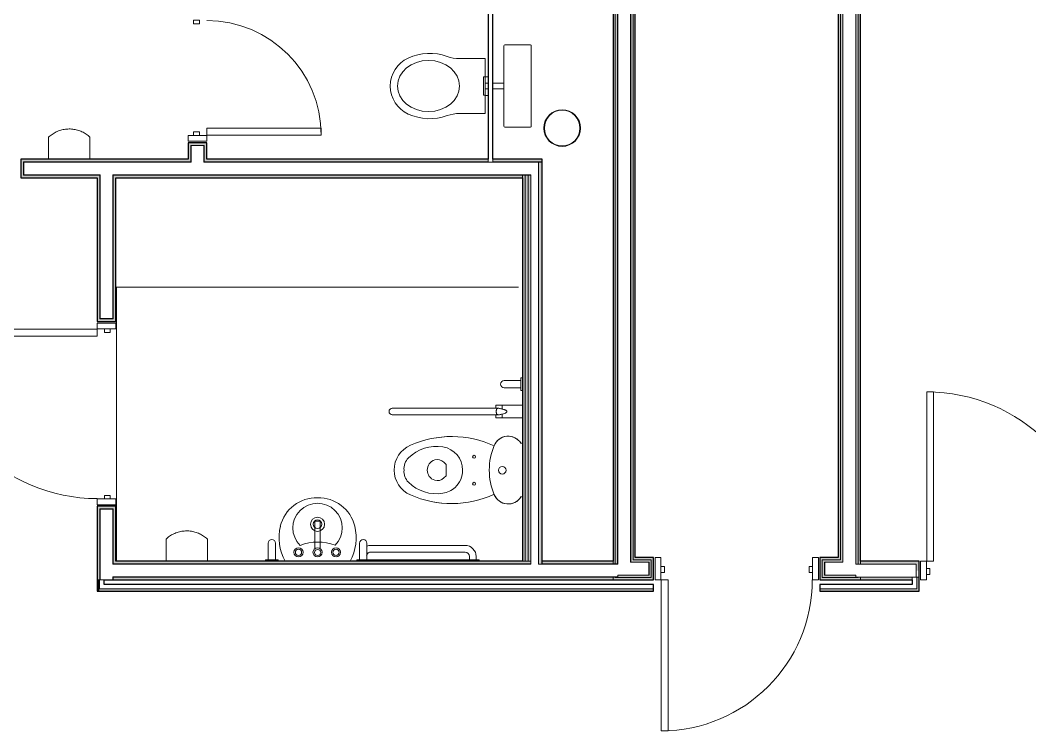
# Model space of a CAD drawing. Header units: millimetres. Extents: x 155920 to 295199, y -4084 to 97293.
# Drawn here: x 178886 to 184409, y 27581 to 31467 of the extents above; entities that cross this region are included whole.
import ezdxf

# ---------------------------------------------------------------- set-up
doc = ezdxf.new("R2010")
doc.units = ezdxf.units.MM
doc.header["$MEASUREMENT"] = 0
for name, color, linetype, lineweight in [('A-DETL-GENF', 7, 'CONTINUOUS', 9), ('A-DOOR', 4, 'CONTINUOUS', 9), ('A-DOOR-FRAM', 4, 'CONTINUOUS', 18), ('A-WALL', 7, 'CONTINUOUS', 9), ('A-WALL-PATT', 7, 'CONTINUOUS', 25), ('E-ELEC-FIXT', 91, 'CONTINUOUS', 9), ('I-WALL', 7, 'CONTINUOUS', 9), ('P-SANR-FIXT', 7, 'CONTINUOUS', 9)]:
    doc.layers.add(name, color=color, linetype=linetype, lineweight=lineweight)

msp = doc.modelspace()

# ---------------------------------------------------------------- hatches: boundary and pattern name
at = {"layer": 'A-WALL-PATT', "lineweight": 9}
h = msp.add_hatch(color=256, dxfattribs=at)
h.paths.add_polyline_path([(183360.8, 28516.8), (183373.3, 28516.8), (183373.3, 33022.8), (183421.8, 33022.8), (183421.8, 33035.3), (183360.8, 33035.3), (183360.8, 28529.3)], flags=0)
h.paths.add_polyline_path([(183360.8, 33945.3), (183421.8, 33945.3), (183421.8, 33957.8), (183373.3, 33957.8), (183373.3, 34245.3), (183360.8, 34245.3)], flags=0)
at = {"layer": 'A-WALL-PATT', "lineweight": 5}
h = msp.add_hatch(color=256, dxfattribs=at)
h.paths.add_polyline_path([(183385.8, 28504.3), (183385.8, 33010.3), (183421.8, 33010.3), (183421.8, 33022.8), (183373.3, 33022.8), (183373.3, 28504.3)], flags=0)
h.paths.add_polyline_path([(183373.3, 33957.8), (183421.8, 33957.8), (183421.8, 33970.3), (183385.8, 33970.3), (183385.8, 34245.3), (183373.3, 34245.3)], flags=0)
h = msp.add_hatch(color=256, dxfattribs=at)
h.paths.add_polyline_path([(183457.8, 28493.3), (183470.3, 28493.3), (183470.3, 33022.8), (183421.8, 33022.8), (183421.8, 33010.3), (183457.8, 33010.3), (183457.8, 28598.8)], flags=0)
h.paths.add_polyline_path([(183470.3, 33957.8), (183470.3, 34245.3), (183457.8, 34245.3), (183457.8, 33970.3), (183421.8, 33970.3), (183421.8, 33957.8)], flags=0)
h = msp.add_hatch(color=256, dxfattribs=at)
h.paths.add_polyline_path([(183470.3, 28407.3), (183482.8, 28407.3), (183482.8, 28421.3), (183470.3, 28421.3), (183470.3, 28419.8)], flags=0)
h.paths.add_polyline_path([(183482.8, 28493.3), (183482.8, 33035.3), (183421.8, 33035.3), (183421.8, 33022.8), (183470.3, 33022.8), (183470.3, 28493.3)], flags=0)
h.paths.add_polyline_path([(183421.8, 33945.3), (183482.8, 33945.3), (183482.8, 34245.3), (183470.3, 34245.3), (183470.3, 33957.8), (183421.8, 33957.8)], flags=0)
at = {"layer": 'A-WALL-PATT', "lineweight": 9}
h = msp.add_hatch(color=256, dxfattribs=at)
h.paths.add_polyline_path([(182141.3, 28407.3), (182141.3, 28422.3), (182128.8, 28422.3), (182128.8, 28407.3)], flags=0)
h.paths.add_polyline_path([(182141.3, 28494.3), (182141.3, 33832.9), (182128.8, 33832.9), (182128.8, 28494.3)], flags=0)
at = {"layer": 'A-WALL-PATT', "lineweight": 5}
h = msp.add_hatch(color=256, dxfattribs=at)
h.paths.add_polyline_path([(182141.3, 28419.8), (182153.8, 28419.8), (182153.8, 28422.3), (182141.3, 28422.3)], flags=0)
h.paths.add_polyline_path([(182153.8, 28494.3), (182153.8, 33832.9), (182141.3, 33832.9), (182141.3, 28494.3)], flags=0)
for points in [[(182238.3, 28504.3), (182238.3, 33832.9), (182225.8, 33832.9), (182225.8, 28504.3)], [(182250.8, 28516.8), (182250.8, 33832.9), (182238.3, 33832.9), (182238.3, 28516.8)], [(181740.1, 28493.3), (181740.1, 30691.3), (181721.1, 30691.3), (181721.1, 28493.3)], [(181649.1, 28509.3), (181664.1, 28509.3), (181664.1, 30620.3), (181649.1, 30620.3), (181649.1, 28598.8)], [(181664.1, 28509.3), (181679.1, 28509.3), (181679.1, 30620.3), (181664.1, 30620.3), (181664.1, 28598.8)]]:
    msp.add_hatch(color=256, dxfattribs=at).paths.add_polyline_path(points, flags=0)
at = {"layer": 'A-WALL-PATT', "lineweight": 9}
h = msp.add_hatch(color=256, dxfattribs=at)
h.paths.add_polyline_path([(179804.8, 30707.3), (179819.8, 30707.3), (179819.8, 30782.3), (179855.8, 30782.3), (179855.8, 30797.3), (179804.8, 30797.3)], flags=0)
h.paths.add_polyline_path([(179855.8, 31507.3), (179855.8, 31522.3), (179819.8, 31522.3), (179819.8, 31684.3), (179855.8, 31684.3), (179855.8, 31699.3), (179804.8, 31699.3), (179804.8, 31507.3)], flags=0)
h.paths.add_polyline_path([(179855.8, 32409.3), (179855.8, 32424.3), (179819.8, 32424.3), (179819.8, 32586.3), (179855.8, 32586.3), (179855.8, 32601.3), (179804.8, 32601.3), (179804.8, 32409.3)], flags=0)
h.paths.add_polyline_path([(179855.8, 33311.3), (179855.8, 33326.3), (179819.8, 33326.3), (179819.8, 33420.3), (179855.8, 33420.3), (179855.8, 33435.3), (179804.8, 33435.3), (179804.8, 33311.3)], flags=0)
at = {"layer": 'A-WALL-PATT', "lineweight": 5}
h = msp.add_hatch(color=256, dxfattribs=at)
h.paths.add_polyline_path([(179906.8, 30707.3), (179906.8, 30797.3), (179855.8, 30797.3), (179855.8, 30782.3), (179891.8, 30782.3), (179891.8, 30707.3)], flags=0)
h.paths.add_polyline_path([(179906.8, 31507.3), (179906.8, 31522.3), (179855.8, 31522.3), (179855.8, 31507.3)], flags=0)
h.paths.add_polyline_path([(179906.8, 31594.3), (179906.8, 31699.3), (179855.8, 31699.3), (179855.8, 31684.3), (179891.8, 31683.4), (179891.8, 31594.3)], flags=0)
h.paths.add_polyline_path([(179906.8, 32409.3), (179906.8, 32424.3), (179855.8, 32424.3), (179855.8, 32409.3)], flags=0)
h.paths.add_polyline_path([(179906.8, 32496.3), (179906.8, 32601.3), (179855.8, 32601.3), (179855.8, 32586.3), (179891.8, 32586.3), (179891.8, 32496.3)], flags=0)
h.paths.add_polyline_path([(179906.8, 33311.3), (179906.8, 33326.3), (179855.8, 33326.3), (179855.8, 33311.3)], flags=0)
h.paths.add_polyline_path([(179906.8, 33398.3), (179906.8, 33435.3), (179855.8, 33435.3), (179855.8, 33420.3), (179891.8, 33420.3), (179891.8, 33398.3)], flags=0)
h = msp.add_hatch(color=256, dxfattribs=at)
h.paths.add_polyline_path([(178890, 30656.3), (178905, 30656.3), (178905, 30692.3), (179819.8, 30692.3), (179819.8, 30707.3), (178890, 30707.3)], flags=0)
h.paths.add_polyline_path([(177880, 30656.3), (177880, 30707.3), (177791, 30707.3), (177791, 30692.3), (177865, 30692.3), (177865, 30656.3)], flags=0)
h.paths.add_polyline_path([(181741.1, 30692.3), (181741.1, 30707.3), (181471.8, 30707.3), (181471.8, 30692.3), (181634.1, 30692.3)], flags=0)
h.paths.add_polyline_path([(181446.8, 30692.3), (181446.8, 30707.3), (179891.8, 30707.3), (179891.8, 30692.3), (181260.7, 30692.3)], flags=0)
at = {"layer": 'A-WALL-PATT', "lineweight": 9}
h = msp.add_hatch(color=256, dxfattribs=at)
h.paths.add_polyline_path([(179394.1, 30605.3), (181634.1, 30605.3), (181634.1, 30620.3), (179394.1, 30620.3)], flags=0)
h.paths.add_polyline_path([(178890, 30605.3), (179322.1, 30605.3), (179322.1, 30620.3), (178905, 30620.3), (178905, 30656.3), (178890, 30656.3)], flags=0)
h.paths.add_polyline_path([(177822.1, 30605.3), (177880, 30605.3), (177880, 30656.3), (177865, 30656.3), (177865, 30620.3), (177791, 30620.3), (177791, 30605.3)], flags=0)
at = {"layer": 'A-WALL-PATT', "lineweight": 5}
h = msp.add_hatch(color=256, dxfattribs=at)
h.paths.add_polyline_path([(179322.1, 28407.3), (179322.1, 28794.3), (179358.1, 28794.3), (179358.1, 28809.3), (179307.1, 28809.3), (179307.1, 28407.3), (179319.6, 28407.3)], flags=0)
h.paths.add_polyline_path([(179307.1, 29819.3), (179358.1, 29819.3), (179358.1, 29834.3), (179322.1, 29834.3), (179322.1, 30605.3), (179307.1, 30605.3), (179307.1, 30361.4)], flags=0)
at = {"layer": 'A-WALL-PATT', "lineweight": 9}
h = msp.add_hatch(color=256, dxfattribs=at)
h.paths.add_polyline_path([(179394.1, 28407.3), (179409.1, 28407.3), (179409.1, 28422.3), (179394.1, 28422.3)], flags=0)
h.paths.add_polyline_path([(179394.1, 28494.3), (179409.1, 28494.3), (179409.1, 28809.3), (179358.1, 28809.3), (179358.1, 28794.3), (179394.1, 28794.3), (179394.1, 28598.8)], flags=0)
h.paths.add_polyline_path([(179358.1, 29819.3), (179409.1, 29819.3), (179409.1, 30605.3), (179394.1, 30605.3), (179394.1, 29834.3), (179358.1, 29834.3)], flags=0)
for points in [[(181634.1, 28509.3), (181649.1, 28509.3), (181649.1, 30620.3), (181634.1, 30620.3), (181634.1, 28598.8)], [(179319.6, 28344.3), (179319.6, 28407.3), (179307.1, 28407.3), (179307.1, 28344.3)], [(179409.1, 28407.3), (182128.8, 28407.3), (182128.8, 28422.3), (179409.1, 28422.3)], [(183802.8, 28344.3), (183802.8, 28422.3), (183790.3, 28422.3), (183790.3, 28344.3)]]:
    msp.add_hatch(color=256, dxfattribs=at).paths.add_polyline_path(points, flags=0)
at = {"layer": 'A-WALL-PATT', "lineweight": 5}
h = msp.add_hatch(color=256, dxfattribs=at)
h.paths.add_polyline_path([(181559.7, 28494.3), (181679.1, 28494.3), (181679.1, 28509.3), (179409.1, 28509.3), (179409.1, 28494.3), (181260.7, 28494.3)], flags=0)
h.paths.add_polyline_path([(182128.8, 28494.3), (182128.8, 28509.3), (181741.1, 28509.3), (181741.1, 28494.3), (182008.2, 28494.3)], flags=0)
h = msp.add_hatch(color=256, dxfattribs=at)
h.paths.add_polyline_path([(182338.3, 28468.3), (182338.3, 28516.8), (182238.3, 28516.8), (182238.3, 28504.3), (182325.8, 28504.3), (182325.8, 28468.3)], flags=0)
h.paths.add_polyline_path([(183273.3, 28468.3), (183285.8, 28468.3), (183285.8, 28504.3), (183373.3, 28504.3), (183373.3, 28516.8), (183273.3, 28516.8)], flags=0)
at = {"layer": 'A-WALL-PATT', "lineweight": 9}
h = msp.add_hatch(color=256, dxfattribs=at)
h.paths.add_polyline_path([(183273.3, 28468.3), (183273.3, 28516.8), (183360.8, 28516.8), (183360.8, 28529.3), (183260.8, 28529.3), (183260.8, 28468.3)], flags=0)
h.paths.add_polyline_path([(182338.3, 28468.3), (182350.8, 28468.3), (182350.8, 28529.3), (182250.8, 28529.3), (182250.8, 28516.8), (182338.3, 28516.8)], flags=0)
h = msp.add_hatch(color=256, dxfattribs=at)
h.paths.add_polyline_path([(183802.8, 28457.3), (183802.8, 28508.3), (183482.8, 28508.3), (183482.8, 28493.3), (183787.8, 28493.3), (183787.8, 28457.3)], flags=0)
h.paths.add_polyline_path([(184812.8, 28457.3), (184827.8, 28457.3), (184827.8, 28493.3), (185738.9, 28493.3), (185738.9, 28508.3), (184812.8, 28508.3)], flags=0)
at = {"layer": 'A-WALL-PATT', "lineweight": 5}
h = msp.add_hatch(color=256, dxfattribs=at)
h.paths.add_polyline_path([(182350.8, 28407.3), (182350.8, 28468.3), (182338.3, 28468.3), (182338.3, 28419.8), (182141.3, 28419.8), (182141.3, 28407.3), (182307.2, 28407.3)], flags=0)
h.paths.add_polyline_path([(183457.8, 28407.3), (183470.3, 28407.3), (183470.3, 28419.8), (183273.3, 28419.8), (183273.3, 28468.3), (183260.8, 28468.3), (183260.8, 28407.3), (183456.8, 28407.3)], flags=0)
h = msp.add_hatch(color=256, dxfattribs=at)
h.paths.add_polyline_path([(182157.7, 28419.8), (182338.3, 28419.8), (182338.3, 28468.3), (182325.8, 28468.3), (182325.8, 28432.3), (182154.8, 28432.3), (182154.8, 28419.8)], flags=0)
h.paths.add_polyline_path([(183353.8, 28419.8), (183456.8, 28419.8), (183456.8, 28432.3), (183285.8, 28432.3), (183285.8, 28468.3), (183273.3, 28468.3), (183273.3, 28419.8)], flags=0)
h = msp.add_hatch(color=256, dxfattribs=at)
h.paths.add_polyline_path([(183765.3, 28406.3), (183765.3, 28421.3), (183482.8, 28421.3), (183482.8, 28406.3), (183652.8, 28406.3)], flags=0)
h.paths.add_polyline_path([(185446.8, 28406.3), (185651.9, 28406.3), (185651.9, 28421.3), (184827.8, 28421.3), (184827.8, 28457.3), (184812.8, 28457.3), (184812.8, 28406.3)], flags=0)
at = {"layer": 'A-WALL-PATT', "lineweight": 9}
h = msp.add_hatch(color=256, dxfattribs=at)
h.paths.add_polyline_path([(182350.8, 28344.3), (182350.8, 28356.8), (179319.6, 28356.8), (179319.6, 28344.3), (182157.7, 28344.3)], flags=0)
h.paths.add_polyline_path([(183765.3, 28344.3), (183790.3, 28344.3), (183790.3, 28356.8), (183260.8, 28356.8), (183260.8, 28344.3), (183652.8, 28344.3)], flags=0)

# ---------------------------------------------------------------- linework, layer by layer
at = {"layer": 'A-DETL-GENF'}
for p, q in [((181429.8, 31257.3), (181289.8, 31257.3)), ((181429.8, 31257.3), (181429.8, 30957.4)), ((181429.8, 30957.4), (181289.8, 30957.4))]:
    msp.add_line(p, q, dxfattribs=at)
for centre, radius, start, end in [((181079.5, 31106.3), 169.7, 114.6746, 179.6603), ((181125.7, 31005.9), 280.2, 70.0749, 114.6746), ((181289.8, 31458.8), 201.6, 250.0749, 270), ((181079.5, 31108.3), 169.7, 180.3397, 245.3254), ((181125.7, 31208.7), 280.2, 245.3254, 289.9251), ((181289.8, 30755.8), 201.6, 90, 109.9251)]:
    msp.add_arc(centre, radius, start, end, dxfattribs=at)
msp.add_ellipse((181119.8, 31107.3), major_axis=(170, 0), ratio=0.823529, dxfattribs=at)
at = {"layer": 'A-DOOR'}
for p, q in [((179906.8, 30877.3), (180532.8, 30877.3)), ((179906.8, 30839.3), (179906.8, 30877.3)), ((180532.8, 30877.3), (180532.8, 30839.3)), ((180532.8, 30839.3), (179906.8, 30839.3)), ((178381.1, 29777.3), (179307.1, 29777.3)), ((179307.1, 29777.3), (179307.1, 29739.3)), ((179307.1, 29739.3), (178381.1, 29739.3)), ((183844.8, 29434.3), (183882.8, 29434.3)), ((183844.8, 28508.3), (183844.8, 29434.3)), ((183882.8, 29434.3), (183844.8, 29434.3)), ((183844.8, 29434.3), (183844.8, 28508.3)), ((183882.8, 29434.3), (183882.8, 28508.3)), ((183882.8, 28508.3), (183882.8, 29434.3)), ((183882.8, 28508.3), (183844.8, 28508.3)), ((183844.8, 28508.3), (183882.8, 28508.3)), ((182392.8, 27581.3), (182392.8, 28407.3)), ((182392.8, 28407.3), (182430.8, 28407.3)), ((182430.8, 28407.3), (182430.8, 27581.3)), ((182430.8, 27581.3), (182392.8, 27581.3))]:
    msp.add_line(p, q, dxfattribs=at)
for centre, radius, start, end in [((179906.8, 30839.3), 626, 0, 90), ((179307.1, 29777.3), 926, 180, 270), ((183844.8, 28508.3), 926, 0, 90), ((182392.8, 28407.3), 826, 270, 0)]:
    msp.add_arc(centre, radius, start, end, dxfattribs=at)
at = {"layer": 'A-DOOR-FRAM', "lineweight": 20}
for p, q in [((179866.8, 31467.3), (179834.8, 31467.3)), ((179834.8, 31467.3), (179834.8, 31448.3)), ((179834.8, 31448.3), (179866.8, 31448.3)), ((179866.8, 31448.3), (179866.8, 31467.3)), ((179906.8, 30837.3), (179804.8, 30837.3)), ((179804.8, 30837.3), (179804.8, 30805.3)), ((179866.8, 30856.3), (179834.8, 30856.3)), ((179834.8, 30856.3), (179834.8, 30837.3)), ((179834.8, 30837.3), (179866.8, 30837.3)), ((179866.8, 30837.3), (179866.8, 30856.3)), ((179906.8, 30805.3), (179906.8, 30837.3)), ((179804.8, 30805.3), (179906.8, 30805.3)), ((179409.1, 29811.3), (179307.1, 29811.3)), ((179307.1, 29811.3), (179307.1, 29779.3)), ((179307.1, 29779.3), (179409.1, 29779.3)), ((179347.1, 29779.3), (179347.1, 29760.3)), ((179379.1, 29779.3), (179347.1, 29779.3)), ((179379.1, 29760.3), (179379.1, 29779.3)), ((179409.1, 29779.3), (179409.1, 29811.3)), ((179347.1, 29760.3), (179379.1, 29760.3)), ((179409.1, 28849.3), (179307.1, 28849.3)), ((179307.1, 28849.3), (179307.1, 28817.3)), ((179347.1, 28868.3), (179347.1, 28849.3)), ((179379.1, 28868.3), (179347.1, 28868.3)), ((179347.1, 28849.3), (179379.1, 28849.3)), ((179379.1, 28849.3), (179379.1, 28868.3)), ((179409.1, 28817.3), (179409.1, 28849.3)), ((179307.1, 28817.3), (179409.1, 28817.3)), ((182390.8, 28529.3), (182358.8, 28529.3)), ((182358.8, 28529.3), (182358.8, 28407.3)), ((182390.8, 28407.3), (182390.8, 28529.3)), ((183220.8, 28529.3), (183220.8, 28407.3)), ((183252.8, 28529.3), (183220.8, 28529.3)), ((183252.8, 28407.3), (183252.8, 28529.3)), ((183810.8, 28508.3), (183842.8, 28508.3)), ((183810.8, 28406.3), (183810.8, 28508.3)), ((183842.8, 28508.3), (183842.8, 28406.3)), ((182409.8, 28479.3), (182390.8, 28479.3)), ((182390.8, 28479.3), (182390.8, 28447.3)), ((182390.8, 28447.3), (182409.8, 28447.3)), ((182409.8, 28447.3), (182409.8, 28479.3)), ((183220.8, 28479.3), (183201.8, 28479.3)), ((183201.8, 28479.3), (183201.8, 28447.3)), ((183201.8, 28447.3), (183220.8, 28447.3)), ((183220.8, 28447.3), (183220.8, 28479.3)), ((183842.8, 28436.3), (183842.8, 28468.3)), ((183842.8, 28468.3), (183861.8, 28468.3)), ((183861.8, 28468.3), (183861.8, 28436.3)), ((182358.8, 28407.3), (182390.8, 28407.3)), ((183220.8, 28407.3), (183252.8, 28407.3)), ((183842.8, 28406.3), (183810.8, 28406.3)), ((183861.8, 28436.3), (183842.8, 28436.3))]:
    msp.add_line(p, q, dxfattribs=at)
at = {"layer": 'A-WALL'}
for p, q in [((182141.3, 28494.3), (182141.3, 33832.9)), ((182153.8, 28494.3), (182153.8, 33832.9)), ((182154.8, 28493.3), (182154.8, 33832.9)), ((182224.8, 28503.3), (182224.8, 33832.9)), ((182225.8, 28504.3), (182225.8, 33832.9)), ((182238.3, 28516.8), (182238.3, 33832.9)), ((183373.3, 33022.8), (183373.3, 28516.8)), ((183385.8, 33010.3), (183385.8, 28504.3)), ((183386.8, 33009.3), (183386.8, 28503.3)), ((183456.8, 28492.3), (183456.8, 33009.3)), ((183457.8, 28493.3), (183457.8, 33010.3)), ((183470.3, 28493.3), (183470.3, 33022.8)), ((179819.8, 30782.3), (179819.8, 30707.3)), ((179855.8, 30782.3), (179819.8, 30782.3)), ((179820.8, 30781.3), (179820.8, 30707.3)), ((179855.8, 30781.3), (179820.8, 30781.3)), ((179891.8, 30782.3), (179855.8, 30782.3)), ((179890.8, 30781.3), (179855.8, 30781.3)), ((179890.8, 30707.3), (179890.8, 30781.3)), ((179891.8, 30707.3), (179891.8, 30782.3)), ((179819.8, 30707.3), (179819.8, 30692.3)), ((179820.8, 30707.3), (179820.8, 30692.3)), ((179890.8, 30707.3), (179890.8, 30692.3)), ((179891.8, 30707.3), (179891.8, 30692.3)), ((181446.8, 30707.3), (181446.8, 30692.3)), ((181471.8, 30707.3), (181471.8, 30692.3)), ((178905, 30692.3), (178905, 30656.3)), ((179819.8, 30692.3), (178905, 30692.3)), ((178905, 30656.3), (178905, 30620.3)), ((178906, 30691.3), (178906, 30656.3)), ((179820.8, 30691.3), (178906, 30691.3)), ((178906, 30656.3), (178906, 30621.3)), ((179820.8, 30692.3), (179820.8, 30691.3)), ((179890.8, 30692.3), (179890.8, 30691.3)), ((181446.8, 30691.3), (179890.8, 30691.3)), ((181446.8, 30692.3), (179891.8, 30692.3)), ((181446.8, 30692.3), (181446.8, 30691.3)), ((181471.8, 30691.3), (181446.8, 30691.3)), ((181471.8, 30691.3), (181446.8, 30691.3)), ((181634.1, 30692.3), (181471.8, 30692.3)), ((181471.8, 30692.3), (181471.8, 30691.3)), ((181634.1, 30691.3), (181471.8, 30691.3)), ((181634.1, 30692.3), (181741.1, 30692.3)), ((181634.1, 30691.3), (181679.1, 30691.3)), ((181679.1, 30691.3), (181721.1, 30691.3)), ((181721.1, 30691.3), (181740.1, 30691.3)), ((181721.1, 28509.3), (181721.1, 30691.3)), ((181740.1, 30691.3), (181741.1, 30691.3)), ((181740.1, 28509.3), (181740.1, 30691.3)), ((178905, 30620.3), (179322.1, 30620.3)), ((178906, 30621.3), (179323.1, 30621.3)), ((179322.1, 30620.3), (179322.1, 30605.3)), ((179322.1, 30605.3), (179322.1, 29834.3)), ((179323.1, 30621.3), (179323.1, 30620.3)), ((179323.1, 30620.3), (179323.1, 30605.3)), ((179323.1, 30605.3), (179323.1, 29835.3)), ((179393.1, 30621.3), (181634.1, 30621.3)), ((179393.1, 30621.3), (179393.1, 30620.3)), ((179393.1, 30620.3), (179393.1, 30605.3)), ((179393.1, 29835.3), (179393.1, 30605.3)), ((179394.1, 30620.3), (181634.1, 30620.3)), ((179394.1, 30620.3), (179394.1, 30605.3)), ((179394.1, 29834.3), (179394.1, 30605.3)), ((181634.1, 30621.3), (181679.1, 30621.3)), ((181634.1, 30605.3), (181634.1, 30620.3)), ((181634.1, 30620.3), (181649.1, 30620.3)), ((181649.1, 30620.3), (181664.1, 30620.3)), ((181649.1, 28509.3), (181649.1, 30620.3)), ((181664.1, 30620.3), (181679.1, 30620.3)), ((181664.1, 28509.3), (181664.1, 30620.3)), ((181679.1, 30621.3), (181679.1, 30620.3)), ((181679.1, 30620.3), (181679.1, 30621.3)), ((181679.1, 28509.3), (181679.1, 30620.3)), ((179322.1, 29834.3), (179358.1, 29834.3)), ((179323.1, 29835.3), (179358.1, 29835.3)), ((179358.1, 29835.3), (179393.1, 29835.3)), ((179358.1, 29834.3), (179394.1, 29834.3)), ((179322.1, 28794.3), (179322.1, 28407.3)), ((179358.1, 28794.3), (179322.1, 28794.3)), ((179323.1, 28793.3), (179323.1, 28407.3)), ((179358.1, 28793.3), (179323.1, 28793.3)), ((179394.1, 28794.3), (179358.1, 28794.3)), ((179393.1, 28793.3), (179358.1, 28793.3)), ((179393.1, 28493.3), (179393.1, 28793.3)), ((179394.1, 28494.3), (179394.1, 28794.3)), ((181634.1, 28509.3), (181649.1, 28509.3)), ((181649.1, 28509.3), (181664.1, 28509.3)), ((181664.1, 28509.3), (181679.1, 28509.3)), ((181679.1, 28509.3), (181679.1, 28494.3)), ((181721.1, 28509.3), (181721.1, 28493.3)), ((181740.1, 28509.3), (181740.1, 28493.3)), ((181741.1, 28509.3), (181741.1, 28494.3)), ((182128.8, 28494.3), (182128.8, 28509.3)), ((182225.8, 28503.3), (182224.8, 28503.3)), ((182238.3, 28504.3), (182225.8, 28504.3)), ((182250.8, 28503.3), (182225.8, 28503.3)), ((182250.8, 28516.8), (182238.3, 28516.8)), ((182250.8, 28504.3), (182238.3, 28504.3)), ((182338.3, 28516.8), (182250.8, 28516.8)), ((182325.8, 28504.3), (182250.8, 28504.3)), ((182324.8, 28503.3), (182250.8, 28503.3)), ((182324.8, 28468.3), (182324.8, 28503.3)), ((182325.8, 28468.3), (182325.8, 28504.3)), ((182338.3, 28468.3), (182338.3, 28516.8)), ((183273.3, 28516.8), (183273.3, 28468.3)), ((183360.8, 28516.8), (183273.3, 28516.8)), ((183360.8, 28504.3), (183285.8, 28504.3)), ((183285.8, 28504.3), (183285.8, 28468.3)), ((183360.8, 28503.3), (183286.8, 28503.3)), ((183286.8, 28503.3), (183286.8, 28468.3)), ((183373.3, 28516.8), (183360.8, 28516.8)), ((183373.3, 28504.3), (183360.8, 28504.3)), ((183385.8, 28503.3), (183360.8, 28503.3)), ((183385.8, 28504.3), (183373.3, 28504.3)), ((183386.8, 28503.3), (183385.8, 28503.3)), ((183482.8, 28508.3), (183482.8, 28493.3)), ((179394.1, 28493.3), (179393.1, 28493.3)), ((179409.1, 28494.3), (179394.1, 28494.3)), ((179409.1, 28493.3), (179394.1, 28493.3)), ((181679.1, 28494.3), (179409.1, 28494.3)), ((181679.1, 28493.3), (179409.1, 28493.3)), ((181679.1, 28494.3), (181679.1, 28493.3)), ((181740.1, 28493.3), (181721.1, 28493.3)), ((181740.1, 28493.3), (181721.1, 28493.3)), ((182128.8, 28494.3), (181741.1, 28494.3)), ((181741.1, 28494.3), (181741.1, 28493.3)), ((182128.8, 28493.3), (181741.1, 28493.3)), ((182141.3, 28494.3), (182128.8, 28494.3)), ((182153.8, 28493.3), (182128.8, 28493.3)), ((182153.8, 28494.3), (182141.3, 28494.3)), ((182154.8, 28493.3), (182153.8, 28493.3)), ((182324.8, 28433.3), (182324.8, 28468.3)), ((182325.8, 28432.3), (182325.8, 28468.3)), ((182338.3, 28419.8), (182338.3, 28468.3)), ((183273.3, 28468.3), (183273.3, 28419.8)), ((183285.8, 28468.3), (183285.8, 28432.3)), ((183286.8, 28468.3), (183286.8, 28433.3)), ((183457.8, 28492.3), (183456.8, 28492.3)), ((183470.3, 28493.3), (183457.8, 28493.3)), ((183482.8, 28492.3), (183457.8, 28492.3)), ((183482.8, 28493.3), (183470.3, 28493.3)), ((183787.8, 28493.3), (183482.8, 28493.3)), ((183786.8, 28492.3), (183482.8, 28492.3)), ((183786.8, 28457.3), (183786.8, 28492.3)), ((183786.8, 28422.3), (183786.8, 28457.3)), ((183787.8, 28457.3), (183787.8, 28493.3)), ((179307.1, 28407.3), (179319.6, 28407.3)), ((179319.6, 28407.3), (179307.1, 28407.3)), ((179319.6, 28407.3), (179322.1, 28407.3)), ((179319.6, 28356.8), (179319.6, 28407.3)), ((179322.1, 28407.3), (179319.6, 28407.3)), ((179322.1, 28407.3), (179323.1, 28407.3)), ((179323.1, 28407.3), (179322.1, 28407.3)), ((179323.1, 28407.3), (179344.6, 28407.3)), ((179344.6, 28407.3), (179323.1, 28407.3)), ((179394.1, 28423.3), (179393.1, 28423.3)), ((179393.1, 28407.3), (179393.1, 28423.3)), ((179409.1, 28423.3), (179394.1, 28423.3)), ((179409.1, 28422.3), (179394.1, 28422.3)), ((179394.1, 28407.3), (179394.1, 28422.3)), ((182128.8, 28423.3), (179409.1, 28423.3)), ((182128.8, 28422.3), (179409.1, 28422.3)), ((182153.8, 28423.3), (182128.8, 28423.3)), ((182128.8, 28407.3), (182128.8, 28422.3)), ((182141.3, 28422.3), (182128.8, 28422.3)), ((182153.8, 28422.3), (182141.3, 28422.3)), ((182141.3, 28419.8), (182141.3, 28422.3)), ((182153.8, 28419.8), (182141.3, 28419.8)), ((182154.8, 28423.3), (182153.8, 28423.3)), ((182153.8, 28423.3), (182153.8, 28422.3)), ((182154.8, 28419.8), (182153.8, 28419.8)), ((182154.8, 28433.3), (182154.8, 28432.3)), ((182224.8, 28433.3), (182154.8, 28433.3)), ((182154.8, 28432.3), (182154.8, 28423.3)), ((182250.8, 28432.3), (182154.8, 28432.3)), ((182250.8, 28419.8), (182154.8, 28419.8)), ((182250.8, 28433.3), (182224.8, 28433.3)), ((182250.8, 28433.3), (182324.8, 28433.3)), ((182250.8, 28432.3), (182325.8, 28432.3)), ((182250.8, 28419.8), (182338.3, 28419.8)), ((183273.3, 28419.8), (183360.8, 28419.8)), ((183285.8, 28432.3), (183360.8, 28432.3)), ((183286.8, 28433.3), (183360.8, 28433.3)), ((183386.8, 28433.3), (183360.8, 28433.3)), ((183456.8, 28432.3), (183360.8, 28432.3)), ((183456.8, 28419.8), (183360.8, 28419.8)), ((183456.8, 28433.3), (183386.8, 28433.3)), ((183456.8, 28432.3), (183456.8, 28433.3)), ((183456.8, 28422.3), (183456.8, 28432.3)), ((183457.8, 28422.3), (183456.8, 28422.3)), ((183457.8, 28419.8), (183456.8, 28419.8)), ((183482.8, 28422.3), (183457.8, 28422.3)), ((183457.8, 28421.3), (183457.8, 28422.3)), ((183470.3, 28421.3), (183457.8, 28421.3)), ((183470.3, 28419.8), (183457.8, 28419.8)), ((183470.3, 28419.8), (183470.3, 28421.3)), ((183482.8, 28421.3), (183470.3, 28421.3)), ((183482.8, 28422.3), (183765.3, 28422.3)), ((183482.8, 28421.3), (183765.3, 28421.3)), ((183482.8, 28421.3), (183482.8, 28407.3)), ((183765.3, 28422.3), (183786.8, 28422.3)), ((183765.3, 28422.3), (183765.3, 28421.3)), ((183765.3, 28422.3), (183786.8, 28422.3)), ((183765.3, 28421.3), (183765.3, 28406.3)), ((183790.3, 28422.3), (183790.3, 28406.3)), ((183790.3, 28406.3), (183790.3, 28356.8)), ((179344.6, 28356.8), (179319.6, 28356.8)), ((182350.8, 28356.8), (179344.6, 28356.8)), ((183765.3, 28356.8), (183260.8, 28356.8)), ((183790.3, 28356.8), (183765.3, 28356.8))]:
    msp.add_line(p, q, dxfattribs=at)
at = {"layer": 'E-ELEC-FIXT'}
for p, q in [((179146.7, 30872.3), (179140.1, 30871.8)), ((179153.3, 30872.5), (179146.7, 30872.3)), ((179159.9, 30872.4), (179153.3, 30872.5)), ((179166.5, 30872), (179159.9, 30872.4)), ((179044.7, 30830.8), (179041.3, 30827.7)), ((179049.7, 30835.1), (179044.7, 30830.8)), ((179054.9, 30839.2), (179049.7, 30835.1)), ((179060.3, 30843), (179054.9, 30839.2)), ((179065.8, 30846.7), (179060.3, 30843)), ((179071.4, 30850.1), (179065.8, 30846.7)), ((179077.2, 30853.3), (179071.4, 30850.1)), ((179083.1, 30856.3), (179077.2, 30853.3)), ((179089.1, 30859), (179083.1, 30856.3)), ((179095.2, 30861.5), (179089.1, 30859)), ((179101.4, 30863.8), (179095.2, 30861.5)), ((179107.7, 30865.7), (179101.4, 30863.8)), ((179114.1, 30867.5), (179107.7, 30865.7)), ((179120.5, 30869), (179114.1, 30867.5)), ((179127, 30870.2), (179120.5, 30869)), ((179133.6, 30871.1), (179127, 30870.2)), ((179140.1, 30871.8), (179133.6, 30871.1)), ((179173.1, 30871.4), (179166.5, 30872)), ((179179.6, 30870.5), (179173.1, 30871.4)), ((179186.2, 30869.4), (179179.6, 30870.5)), ((179192.6, 30868), (179186.2, 30869.4)), ((179199, 30866.3), (179192.6, 30868)), ((179205.3, 30864.4), (179199, 30866.3)), ((179211.6, 30862.2), (179205.3, 30864.4)), ((179217.7, 30859.8), (179211.6, 30862.2)), ((179223.8, 30857.2), (179217.7, 30859.8)), ((179229.7, 30854.3), (179223.8, 30857.2)), ((179235.5, 30851.1), (179229.7, 30854.3)), ((179241.2, 30847.8), (179235.5, 30851.1)), ((179246.7, 30844.2), (179241.2, 30847.8)), ((179252.1, 30840.4), (179246.7, 30844.2)), ((179257.4, 30836.4), (179252.1, 30840.4)), ((179262.5, 30832.1), (179257.4, 30836.4)), ((179267.4, 30827.7), (179262.5, 30832.1)), ((179738.1, 28663.5), (179731.9, 28661)), ((179744.3, 28665.8), (179738.1, 28663.5)), ((179750.6, 28667.7), (179744.3, 28665.8)), ((179756.9, 28669.5), (179750.6, 28667.7)), ((179763.4, 28671), (179756.9, 28669.5)), ((179769.9, 28672.2), (179763.4, 28671)), ((179776.4, 28673.1), (179769.9, 28672.2)), ((179783, 28673.8), (179776.4, 28673.1)), ((179789.6, 28674.3), (179783, 28673.8)), ((179796.2, 28674.5), (179789.6, 28674.3)), ((179802.8, 28674.4), (179796.2, 28674.5)), ((179809.4, 28674), (179802.8, 28674.4)), ((179815.9, 28673.4), (179809.4, 28674)), ((179822.5, 28672.5), (179815.9, 28673.4)), ((179829, 28671.4), (179822.5, 28672.5)), ((179835.4, 28670), (179829, 28671.4)), ((179841.8, 28668.3), (179835.4, 28670)), ((179848.2, 28666.4), (179841.8, 28668.3)), ((179854.4, 28664.2), (179848.2, 28666.4)), ((179860.5, 28661.8), (179854.4, 28664.2)), ((179687.5, 28632.8), (179684.1, 28629.7)), ((179692.6, 28637.1), (179687.5, 28632.8)), ((179697.8, 28641.2), (179692.6, 28637.1)), ((179703.1, 28645), (179697.8, 28641.2)), ((179708.6, 28648.7), (179703.1, 28645)), ((179714.2, 28652.1), (179708.6, 28648.7)), ((179720, 28655.3), (179714.2, 28652.1)), ((179725.9, 28658.3), (179720, 28655.3)), ((179731.9, 28661), (179725.9, 28658.3)), ((179866.6, 28659.2), (179860.5, 28661.8)), ((179872.5, 28656.3), (179866.6, 28659.2)), ((179878.3, 28653.1), (179872.5, 28656.3)), ((179884, 28649.8), (179878.3, 28653.1)), ((179889.6, 28646.2), (179884, 28649.8)), ((179895, 28642.4), (179889.6, 28646.2)), ((179900.2, 28638.4), (179895, 28642.4)), ((179905.3, 28634.1), (179900.2, 28638.4)), ((179910.2, 28629.7), (179905.3, 28634.1))]:
    msp.add_line(p, q, dxfattribs=at)
for points, knots in [([(179041.3, 30827.7), (179041.3, 30827.9), (179041.3, 30826.5), (179041.3, 30821.7), (179041.3, 30818.3), (179041.3, 30815.3), (179041.3, 30811.9), (179041.3, 30807.1), (179041.3, 30801.5), (179041.3, 30795.5), (179041.3, 30789.2), (179041.3, 30781.5), (179041.3, 30772.2), (179041.3, 30763.4), (179041.3, 30754.3), (179041.3, 30742), (179041.3, 30726.4), (179041.3, 30713.7), (179041.3, 30707.3)], [-1, -1, -1, -1, -0.861111, -0.791667, -0.756944, -0.722222, -0.6875, -0.652778, -0.583333, -0.548611, -0.513889, -0.444444, -0.388889, -0.333333, -0.277778, -0.222222, -0.111111, 0, 0, 0, 0]), ([(179267.4, 30707.3), (179267.4, 30715.3), (179267.4, 30727.2), (179267.4, 30742.8), (179267.4, 30752.4), (179267.4, 30760), (179267.4, 30767.5), (179267.4, 30776.6), (179267.4, 30785.2), (179267.4, 30791.8), (179267.4, 30797.4), (179267.4, 30803.5), (179267.4, 30809.8), (179267.4, 30815.4), (179267.4, 30820), (179267.4, 30823.6), (179267.4, 30826.2), (179267.4, 30827.6), (179267.4, 30827.8), (179267.4, 30827.7)], [-1, -1, -1, -1, -0.861111, -0.791667, -0.722222, -0.6875, -0.652778, -0.583333, -0.513889, -0.479167, -0.444444, -0.388889, -0.333333, -0.277778, -0.222222, -0.166667, -0.111111, -0.055556, 0, 0, 0, 0]), ([(179684.1, 28629.7), (179684.1, 28629.9), (179684.1, 28628.5), (179684.1, 28623.7), (179684.1, 28620.3), (179684.1, 28617.3), (179684.1, 28613.9), (179684.1, 28609.1), (179684.1, 28603.5), (179684.1, 28597.5), (179684.1, 28591.2), (179684.1, 28583.5), (179684.1, 28574.2), (179684.1, 28565.4), (179684.1, 28556.3), (179684.1, 28544), (179684.1, 28528.4), (179684.1, 28515.7), (179684.1, 28509.3)], [-1, -1, -1, -1, -0.861111, -0.791667, -0.756944, -0.722222, -0.6875, -0.652778, -0.583333, -0.548611, -0.513889, -0.444444, -0.388889, -0.333333, -0.277778, -0.222222, -0.111111, 0, 0, 0, 0]), ([(179910.2, 28509.3), (179910.2, 28517.3), (179910.2, 28529.2), (179910.2, 28544.8), (179910.2, 28554.4), (179910.2, 28562), (179910.2, 28569.5), (179910.2, 28578.6), (179910.2, 28587.2), (179910.2, 28593.8), (179910.2, 28599.4), (179910.2, 28605.5), (179910.2, 28611.8), (179910.2, 28617.4), (179910.2, 28622), (179910.2, 28625.6), (179910.2, 28628.2), (179910.2, 28629.6), (179910.2, 28629.8), (179910.2, 28629.7)], [-1, -1, -1, -1, -0.861111, -0.791667, -0.722222, -0.6875, -0.652778, -0.583333, -0.513889, -0.479167, -0.444444, -0.388889, -0.333333, -0.277778, -0.222222, -0.166667, -0.111111, -0.055556, 0, 0, 0, 0])]:
    msp.add_open_spline(points, degree=3, knots=knots, dxfattribs=at)
at = {"layer": 'I-WALL', "lineweight": 30}
for p, q in [((181471.8, 30707.3), (181471.8, 34245.3)), ((182128.8, 33832.9), (182128.8, 28509.3)), ((182250.8, 28529.3), (182250.8, 33832.9)), ((183360.8, 33035.3), (183360.8, 28529.3)), ((183482.8, 28508.3), (183482.8, 33035.3)), ((181446.8, 31507.3), (181446.8, 30707.3)), ((179804.8, 30797.3), (179804.8, 30707.3)), ((179906.8, 30797.3), (179804.8, 30797.3)), ((179906.8, 30707.3), (179906.8, 30797.3)), ((179804.8, 30707.3), (178890, 30707.3)), ((178890, 30707.3), (178890, 30605.3)), ((181446.8, 30707.3), (179906.8, 30707.3)), ((181634.1, 30707.3), (181471.8, 30707.3)), ((181741.1, 30707.3), (181634.1, 30707.3)), ((181741.1, 30692.3), (181741.1, 30707.3)), ((181741.1, 30691.3), (181741.1, 30692.3)), ((181741.1, 28509.3), (181741.1, 30691.3)), ((178890, 30605.3), (179307.1, 30605.3)), ((179307.1, 30605.3), (179307.1, 29819.3)), ((179409.1, 30605.3), (181634.1, 30605.3)), ((179409.1, 29819.3), (179409.1, 30605.3)), ((181634.1, 30605.3), (181634.1, 28509.3)), ((179307.1, 29819.3), (179409.1, 29819.3)), ((179307.1, 28809.3), (179307.1, 28407.3)), ((179409.1, 28809.3), (179307.1, 28809.3)), ((179409.1, 28509.3), (179409.1, 28809.3)), ((181634.1, 28509.3), (179409.1, 28509.3)), ((182128.8, 28509.3), (181741.1, 28509.3)), ((182350.8, 28529.3), (182250.8, 28529.3)), ((182350.8, 28407.3), (182350.8, 28529.3)), ((183360.8, 28529.3), (183260.8, 28529.3)), ((183260.8, 28529.3), (183260.8, 28407.3)), ((183802.8, 28508.3), (183482.8, 28508.3)), ((183802.8, 28422.3), (183802.8, 28508.3)), ((179307.1, 28407.3), (179307.1, 28344.3)), ((179344.6, 28407.3), (179409.1, 28407.3)), ((179344.6, 28381.8), (179344.6, 28407.3)), ((179409.1, 28407.3), (182128.8, 28407.3)), ((182128.8, 28407.3), (182141.3, 28407.3)), ((182141.3, 28407.3), (182250.8, 28407.3)), ((182250.8, 28407.3), (182350.8, 28407.3)), ((183260.8, 28407.3), (183360.8, 28407.3)), ((183360.8, 28407.3), (183470.3, 28407.3)), ((183470.3, 28407.3), (183482.8, 28407.3)), ((183482.8, 28407.3), (183482.8, 28406.3)), ((183482.8, 28406.3), (183765.3, 28406.3)), ((183765.3, 28406.3), (183765.3, 28381.8)), ((183802.8, 28406.3), (183802.8, 28422.3)), ((183802.8, 28344.3), (183802.8, 28406.3)), ((179307.1, 28344.3), (179319.6, 28344.3)), ((179319.6, 28344.3), (179344.6, 28344.3)), ((182350.8, 28381.8), (179344.6, 28381.8)), ((179344.6, 28344.3), (182350.8, 28344.3)), ((182350.8, 28344.3), (182350.8, 28381.8)), ((183765.3, 28381.8), (183260.8, 28381.8)), ((183260.8, 28381.8), (183260.8, 28344.3)), ((183260.8, 28344.3), (183765.3, 28344.3)), ((183765.3, 28344.3), (183790.3, 28344.3)), ((183790.3, 28344.3), (183802.8, 28344.3))]:
    msp.add_line(p, q, dxfattribs=at)
at = {"layer": 'I-WALL'}
for p, q in [((183786.8, 28422.3), (183790.3, 28422.3)), ((183790.3, 28422.3), (183802.8, 28422.3))]:
    msp.add_line(p, q, dxfattribs=at)
at = {"layer": 'P-SANR-FIXT'}
for p, q in [((181531.8, 31327.3), (181531.8, 30887.3)), ((181676.8, 31332.3), (181536.8, 31332.3)), ((181681.8, 30887.3), (181681.8, 31327.3)), ((181429.8, 31257.3), (181289.8, 31257.3)), ((181429.8, 30957.4), (181429.8, 31257.3)), ((181419.8, 31057.3), (181419.8, 31157.3)), ((181419.8, 31157.3), (181429.8, 31157.3)), ((181446.8, 31158.3), (181429.8, 31158.3)), ((181429.8, 31157.3), (181429.8, 31057.3)), ((181446.8, 31122.3), (181429.8, 31122.3)), ((181531.8, 31122.3), (181471.8, 31122.3)), ((181429.8, 31057.3), (181419.8, 31057.3)), ((181429.8, 31092.3), (181446.8, 31092.3)), ((181429.8, 31056.3), (181446.8, 31056.3)), ((181471.8, 31092.3), (181531.8, 31092.3)), ((181289.8, 30957.4), (181429.8, 30957.4)), ((181536.8, 30882.3), (181676.8, 30882.3)), ((179412.6, 30007.1), (181612.6, 30007.1)), ((179412.6, 28509.3), (179412.6, 30007.1)), ((181624.1, 29497.3), (181534.1, 29497.3)), ((181534.1, 29497.3), (181624.1, 29497.3)), ((181634.1, 29512.1), (181624.1, 29512.1)), ((181624.1, 29512.1), (181624.1, 29497.3)), ((181634.1, 29512.1), (181624.1, 29512.1)), ((181624.1, 29512.1), (181624.1, 29442.1)), ((181534.1, 29457.1), (181624.1, 29457.1)), ((181534.1, 29457.1), (181624.1, 29457.1)), ((181624.1, 29457.1), (181624.1, 29442.1)), ((181624.1, 29442.1), (181634.1, 29442.1)), ((181624.1, 29442.1), (181634.1, 29442.1)), ((181487.7, 29345.1), (180921.7, 29345.1)), ((181501.7, 29345.1), (180921.7, 29345.1)), ((181634.1, 29362.2), (181487.7, 29362.2)), ((181487.7, 29362.2), (181487.7, 29345.1)), ((181487.7, 29345.1), (181487.7, 29362.2)), ((181487.7, 29362.2), (181522.6, 29362.2)), ((181522.6, 29362.2), (181522.6, 29340.9)), ((181634.1, 29362.2), (181522.6, 29362.2)), ((180921.7, 29309.1), (181487.7, 29309.1)), ((181501.7, 29309.1), (180921.7, 29309.1)), ((181487.7, 29309.1), (181487.7, 29292)), ((181487.7, 29292), (181487.7, 29309.1)), ((181487.7, 29292), (181634.1, 29292)), ((181522.6, 29292), (181487.7, 29292)), ((181522.6, 29313.3), (181522.6, 29292)), ((181522.6, 29292), (181634.1, 29292)), ((181634.1, 29154), (181625.2, 29154)), ((181634.1, 29154), (181625.2, 29154)), ((181203.6, 29050.2), (181215.9, 29037.9)), ((181215.9, 29037.9), (181215.9, 28976.3)), ((181215.9, 28976.3), (181203.6, 28964)), ((181625.2, 28860.2), (181634.1, 28860.2)), ((181625.2, 28860.2), (181634.1, 28860.2)), ((180497.6, 28722), (180497.6, 28577.8)), ((180527.6, 28722), (180527.6, 28577.8)), ((180242.6, 28607.1), (180242.6, 28517.1)), ((180242.6, 28607.1), (180242.6, 28517.1)), ((180282.8, 28517.1), (180282.8, 28607.1)), ((180282.8, 28607.1), (180282.8, 28517.1)), ((180742.6, 28607.1), (180742.6, 28517.1)), ((180742.6, 28607.1), (180742.6, 28517.1)), ((180782.8, 28517.1), (180782.8, 28607.1)), ((180782.8, 28607.1), (180782.8, 28517.1)), ((181319.6, 28595.1), (180805.6, 28595.1)), ((180805.6, 28595.1), (181319.6, 28595.1)), ((180805.6, 28559.1), (181319.6, 28559.1)), ((180805.6, 28559.1), (181319.6, 28559.1)), ((180242.6, 28517.1), (180227.6, 28517.1)), ((180227.6, 28517.1), (180227.6, 28509.3)), ((180227.6, 28517.1), (180227.6, 28509.3)), ((180297.6, 28517.1), (180227.6, 28517.1)), ((180297.6, 28517.1), (180282.8, 28517.1)), ((180297.6, 28509.3), (180297.6, 28517.1)), ((180297.6, 28509.3), (180297.6, 28517.1)), ((180742.6, 28517.1), (180727.6, 28517.1)), ((180727.6, 28517.1), (180727.6, 28509.3)), ((180727.6, 28517.1), (180727.6, 28509.3)), ((180797.6, 28517.1), (180727.6, 28517.1)), ((180797.6, 28517.1), (180782.8, 28517.1)), ((180797.6, 28509.3), (180797.6, 28517.1)), ((180797.6, 28509.3), (180797.6, 28517.1)), ((180797.6, 28517.1), (181397.6, 28517.1)), ((181344.6, 28517.1), (181327.6, 28517.1)), ((181327.6, 28517.1), (181327.6, 28509.3)), ((181327.6, 28517.1), (181327.6, 28509.3)), ((181397.6, 28517.1), (181327.6, 28517.1)), ((181344.6, 28534.1), (181344.6, 28517.1)), ((181344.6, 28517.1), (181344.6, 28534.1)), ((181380.6, 28517.1), (181380.6, 28534.1)), ((181380.6, 28517.1), (181380.6, 28534.1)), ((181397.6, 28517.1), (181380.6, 28517.1)), ((181397.6, 28509.3), (181397.6, 28517.1)), ((181397.6, 28517.1), (181397.6, 28509.3))]:
    msp.add_line(p, q, dxfattribs=at)
for centre, radius, start, end in [((181536.8, 31327.3), 5, 90, 180), ((181676.8, 31327.3), 5, 0, 90), ((181079.5, 31106.3), 169.7, 114.6746, 179.6603), ((181125.7, 31005.9), 280.2, 70.0749, 114.6746), ((181289.8, 31458.8), 201.6, 250.0749, 270), ((181079.5, 31108.3), 169.7, 180.3397, 245.3254), ((181125.7, 31208.7), 280.2, 245.3254, 289.9251), ((181289.8, 30755.8), 201.6, 90, 109.9251), ((181850.7, 30877.3), 100, 0, 180), ((181850.7, 30877.3), 97.5, 0, 180), ((181536.8, 30887.3), 5, 180, 270), ((181676.8, 30887.3), 5, 270, 0), ((181850.7, 30877.3), 100, 180, 0), ((181850.7, 30877.3), 97.5, 180, 0), ((181534.1, 29477.2), 20.1, 90, 270), ((181534.1, 29477.2), 20.1, 90, 270), ((180921.7, 29327.1), 18, 90, 270), ((180921.7, 29327.1), 18, 90, 270), ((181246, 28632.1), 558.4, 65.3903, 113.7969), ((181246, 28632.1), 558.4, 65.3545, 113.7969), ((181555.4, 29109.9), 82.5, 32.2745, 158.8192), ((181555.4, 29109.9), 82.5, 32.2745, 156.8782), ((181081.2, 29005.7), 150, 113.7969, 179.4689), ((181081.2, 29005.7), 150, 113.7969, 179.4689), ((181163.8, 28916.6), 219.9, 80.9061, 134.3974), ((181178.2, 29007.1), 128.2, 359.9985, 80.9061), ((181796.2, 29007.1), 344.3, 156.8782, 203.1218), ((181067, 29015.4), 81.6, 134.3974, 185.8355), ((181170.6, 29007.1), 58.1, 107.1865, 252.8171), ((181168.2, 29014.9), 50, 45, 107.1865), ((181368.7, 29080.3), 7.83, 90, 270), ((181368.7, 29080.3), 7.83, 270, 90), ((181081.2, 29008.5), 150, 180.5311, 246.2031), ((181081.2, 29008.5), 150, 180.5311, 246.2031), ((181067, 28998.8), 81.6, 174.1645, 225.6026), ((181178.2, 29007.1), 128.2, 312.4453, 0.0015), ((181522.8, 29006.5), 20.9, 90, 270), ((181522.8, 29006.5), 20.9, 270, 90), ((181163.8, 29097.6), 219.9, 225.6026, 279.0939), ((181168.2, 28999.4), 50, 252.8171, 315), ((181368.7, 28932.3), 7.83, 90, 270), ((181368.7, 28932.3), 7.83, 270, 90), ((181178.2, 29007.1), 128.2, 279.0939, 312.4453), ((180506.8, 28652.3), 203.5, 88.3442, 166.3649), ((180506.8, 28652.3), 203.5, 88.3442, 166.3649), ((180518.5, 28652.3), 203.5, 13.6351, 91.6558), ((180518.5, 28652.3), 203.5, 13.6351, 91.6558), ((181246, 29382.2), 558.4, 246.2031, 294.6455), ((181246, 29382.2), 558.4, 246.2031, 294.6097), ((181555.4, 28904.3), 82.5, 201.1808, 327.7255), ((181555.4, 28904.3), 82.5, 203.1218, 327.7255), ((180512.6, 28690.7), 135, 315.4629, 225.0556), ((180512.6, 28710.7), 38.6, 0, 180), ((180512.6, 28710.7), 23.5, 0, 180), ((180566, 28637.9), 264.4, 166.3649, 209.1116), ((180566, 28637.9), 264.4, 166.3649, 209.118), ((180512.6, 28710.7), 38.6, 180, 0), ((180512.6, 28710.7), 23.5, 180, 0), ((180459.3, 28637.9), 264.4, 330.882, 13.6351), ((180459.3, 28637.9), 264.4, 330.8884, 13.6351), ((180262.7, 28607.1), 20.1, 0, 180), ((180262.7, 28607.1), 20.1, 0, 180), ((180514.2, 28346.8), 266.6, 69.1986, 111.3199), ((180762.7, 28607.1), 20.1, 0, 180), ((180762.7, 28607.1), 20.1, 0, 180), ((180408.3, 28557.8), 25, 0, 180), ((180408.3, 28557.8), 25, 180, 0), ((180408.3, 28556.8), 17, 0, 180), ((180408.3, 28556.8), 17, 180, 0), ((180512.6, 28557.8), 25, 0, 180), ((180512.6, 28557.8), 25, 180, 0), ((180513.4, 28556.4), 16.8, 90, 270), ((180513.4, 28556.4), 16.8, 270, 90), ((180613.9, 28557.8), 25, 0, 180), ((180613.9, 28557.8), 25, 180, 0), ((180613.9, 28557.8), 17, 0, 180), ((180613.9, 28557.8), 17, 180, 0), ((180805.6, 28534.1), 25, 90, 166.8274), ((180805.6, 28534.1), 61, 90, 112.4819), ((180805.6, 28534.1), 61, 90, 112.207), ((180805.6, 28534.1), 25, 90, 157.2428), ((181319.6, 28534.1), 61, 0, 90), ((181319.6, 28534.1), 61, 0, 90), ((181319.6, 28534.1), 25, 0, 90), ((181319.6, 28534.1), 25, 0, 90)]:
    msp.add_arc(centre, radius, start, end, dxfattribs=at)
msp.add_ellipse((180512.6, 28722), major_axis=(15, 0), ratio=0.428525, start_param=0, end_param=3.141593, dxfattribs=at)
for points, knots in [([(181501.7, 29345.1), (181500, 29345.1), (181497, 29344.7), (181494, 29342.5), (181492.3, 29339.7), (181491.3, 29337), (181490.7, 29334), (181490.3, 29330.4), (181490.2, 29326.3), (181490.4, 29321.9), (181491, 29318.6), (181491.7, 29316.2), (181492.5, 29314.1), (181493.9, 29312), (181496.8, 29309.6), (181499.6, 29309.1), (181501.7, 29309.1)], [0, 0, 0, 0, 0.111111, 0.222222, 0.277778, 0.333333, 0.388889, 0.444444, 0.513889, 0.583333, 0.652778, 0.6875, 0.722222, 0.791667, 0.861111, 1, 1, 1, 1]), ([(181522.6, 29340.9), (181525, 29340.4), (181529.7, 29339.3), (181535.8, 29337.4), (181540.7, 29335.3), (181544.5, 29333.1), (181547.1, 29330.7), (181548.4, 29328.3), (181548.4, 29325.9), (181547.1, 29323.5), (181544.5, 29321.2), (181540.7, 29318.9), (181534.1, 29316.2), (181527.5, 29314.4), (181522.6, 29313.3)], [0, 0, 0, 0, 0.076923, 0.153846, 0.230769, 0.307692, 0.384615, 0.461538, 0.538462, 0.615385, 0.692308, 0.769231, 0.846154, 1, 1, 1, 1])]:
    msp.add_open_spline(points, degree=3, knots=knots, dxfattribs=at)
for points in [[(181522.6, 29340.9), (181520, 29341.5), (181515, 29342.7), (181507.9, 29344.5), (181503.7, 29345.1), (181501.7, 29345.1)], [(181501.7, 29309.1), (181503.7, 29309.1), (181507.9, 29309.7), (181515, 29311.5), (181520, 29312.8), (181522.6, 29313.3)]]:
    msp.add_open_spline(points, degree=3, dxfattribs=at)

doc.saveas('drawing.dxf')
